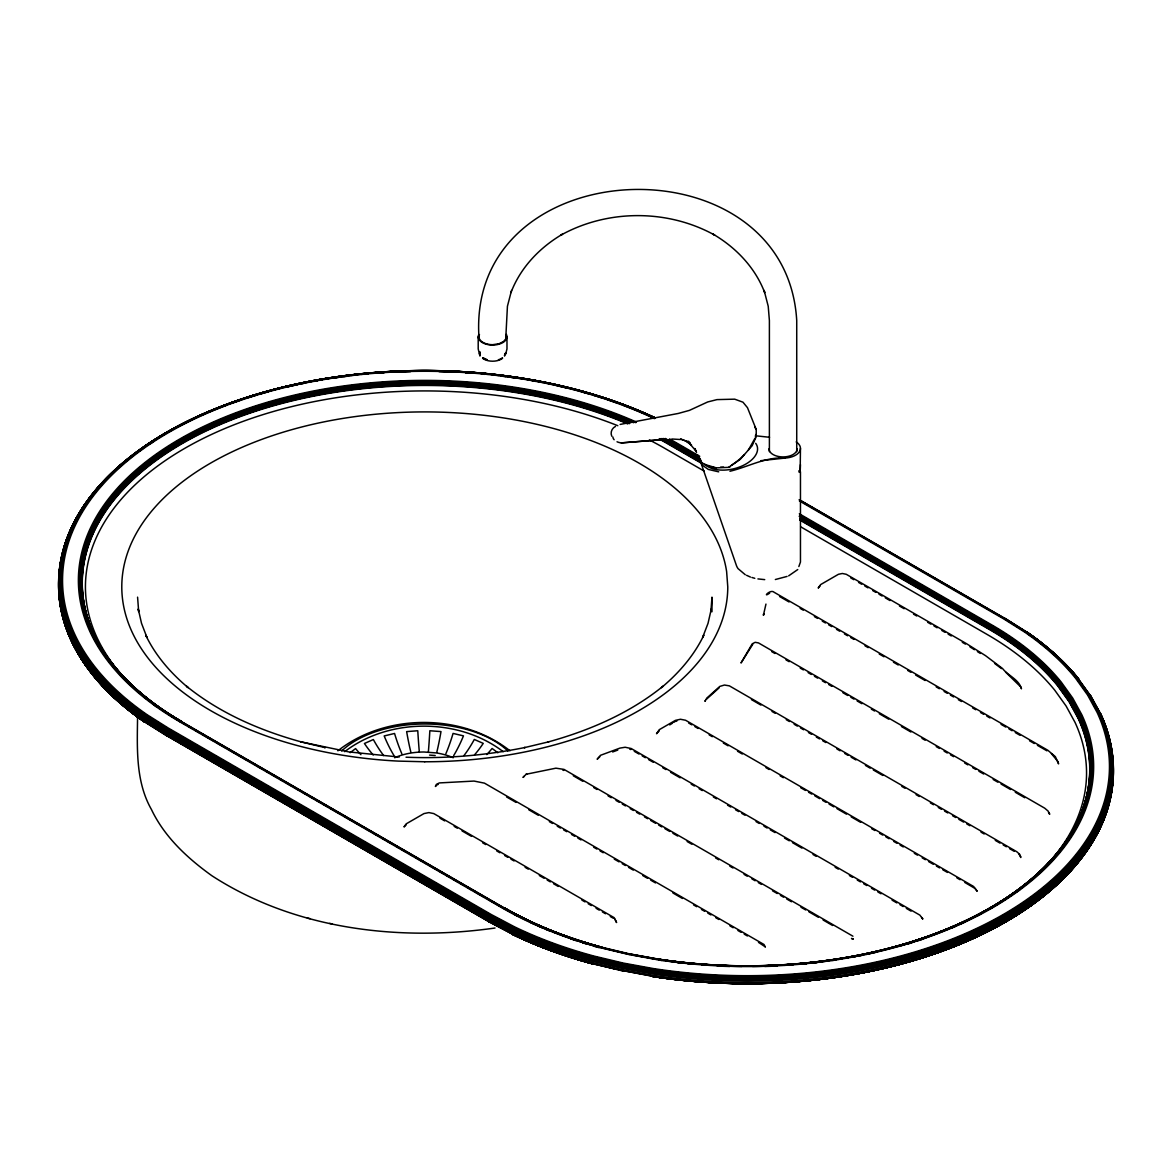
<?xml version="1.0" encoding="UTF-8"?>
<svg xmlns="http://www.w3.org/2000/svg" width="1172" height="1172" viewBox="0 0 1172 1172"><rect width="100%" height="100%" fill="white"/><g stroke="black" fill="none" stroke-linecap="round" stroke-linejoin="round"><path stroke-width="1.5" d="M800.461 464.625L800.168 472.463L800.461 448.393M755.442 436.966L755.764 434.504M479.392 353.885L479.949 351.805L479.949 356.054L478.205 348.934L478.205 336.76M404.106 826.714L406.201 823.843L423.971 813.588L428.879 812.592L433.787 813.588L614.201 917.691L616.589 922.554L614.992 919.214M523.166 777.168L526.228 774.253M597.251 759.104L600.43 755.339L619.929 748.102L625.145 747.253L631.225 748.527L919.888 915.142L922.686 918.965M705.061 701.178L705.236 700.504M765.961 604.078L763.573 614.524M818.261 587.875L820.678 584.564L838.434 574.295L842.346 573.489L846.257 574.295L966.343 643.575L985.593 655.705L1002.529 668.509C1007.979 675.629 1019.142 679.496 1021.427 688.828L1021.31 688.169M505.777 353.68L506.978 348.934L506.978 336.76M511.534 290.436L507.432 306.258L505.733 338.986L503.535 341.521L499.038 343.748L492.592 344.7A13.668 7.896 0 0 1 479.465 334.591M754.944 438.343L748.381 450.077M798.85 566.545L800.461 562.047L800.461 471.73M705.134 701.164L706.819 698.072L719.784 686.426L724.442 685.034L729.365 685.854L1016.769 851.722L1019.64 854.285L1020.768 857.523L1020.548 856.175M510.948 292.619C520.412 267.626 539.721 247.497 562.575 234.136L560.905 235.133C607.77 209.114 667.879 209.114 714.744 235.133L713.074 234.136C735.928 247.497 755.237 267.626 764.701 292.619L764.129 290.436L768.217 306.258L769.389 320.513L769.389 451.645M523.181 777.388L524.28 776.216M597.354 759.075L599.815 756.76M404.193 826.831L406.098 824.927M818.393 587.875L819.946 586.059M706.452 699.245L719.081 687.891M797.766 569.548L788.653 575.848M615.49 426.418C611.901 428.146 610.07 432.527 611.784 436.218M337.888 750.798C385.749 713.001 462.134 713.001 509.996 750.798M344.671 751.677C389.06 717.645 458.809 717.645 503.198 751.677M350.12 752.702L355.585 748.586A71.507 43.994 56.5 0 0 360.932 754.665M436.643 785.064L435.398 786.485L436.438 784.332L439.383 782.925L474.015 781.065L484.461 783.145L763.998 944.5L765.272 946.947M704.504 464.39L716.224 467.862L728.647 467.364L740.25 459.336L752.146 445.697L756.233 436.687L756.218 429.479L747.472 407.666L742.96 402.186L734.697 399.169L717.015 399.608L707.712 401.952L689.444 410.376L678.222 413.467L620.135 424.425M752.776 644.292L741.012 662.986L752.234 643.824L755.178 642.315L758.474 642.915L1044.677 808.153L1048.149 811.112L1049.555 814.174M669.739 724.911L672.523 723.153M659.367 730.669L656.525 733.731L659.235 729.702L675.38 720.384L680.463 719.256L685.576 720.253L973.61 886.486L977.199 891.277L975.148 888.508L964.82 882.472M673.9 722.274L674.794 721.791M728.647 467.364L730.303 466.603M796.198 441.932A16.774 9.684 0 0 1 799.304 451.909A16.774 9.684 0 0 1 785.313 458.032C765.565 456.699 748.498 466.837 729.951 471.247M612.663 751.97L617.761 750.08M787.086 576.419L775.351 579.525M437.346 784.713L438.138 784.434M675.79 721.381L676.859 721.044M769.667 593.12C761.815 598.628 770.312 588.549 774.194 592.314L1047.841 750.285L1055.401 756.702L1058.565 763.91L1058.155 762.005M526.536 774.179L555.909 768.173L564.01 769.403L852.938 936.208M525.935 774.326L526.755 774.135M760.921 460.669L785.313 458.032M495.024 928.019C398.817 941.687 294.655 929.425 211.854 875.718C187.461 858.197 164.534 837.028 151.452 809.515C135.278 781.167 137.227 747.355 137.578 715.96M671.805 438.987L680.39 439.529M621.219 442.899L663.264 439.573L621.219 442.899A14.064 7.999 -10.2 0 1 617.029 441.771M406.039 757.215C445.946 758.826 486.028 755.427 525.173 747.458L524.265 747.677L548.818 741.803L547.72 742.081C589.091 730.683 629.496 713.367 663.074 686.191L661.418 687.656C678.778 673.109 694 655.705 703.83 635.165L702.614 637.465L708.035 623.314L711.316 608.957L710.891 611.608L711.975 597.149L711.975 611.769M755.515 435.779L769.564 437.273M429.567 755.09L435.208 755.515M399.198 757.039L348.817 751.911L300.735 741.803L325.289 747.677L324.395 747.458M757.932 578.909L764.73 579.627M629.554 953.876L658.181 959.077A344.026 198.625 0 0 0 1079.529 715.814L1070.505 699.288L1059.019 683.291A343.967 198.581 0 0 0 990.516 626.786L799.231 516.354M629.247 953.935L658.371 959.267A343.645 198.405 0 0 0 1079.148 716.151L1070.139 699.64L1058.668 683.657A343.645 198.405 0 0 0 990.223 627.225L800.535 517.702M629.086 954.067L657.829 959.297A345.418 199.416 0 0 0 1080.862 715.052L1071.809 698.468L1060.264 682.397A345.286 199.357 0 0 0 991.512 625.687L800.198 515.24M633.334 955.121L636.674 955.737M640.029 956.352L643.399 956.967M646.754 957.568L656.818 959.399M664.949 977.844A364.199 210.271 0 0 1 652.965 976.115L622.01 970.431L652.833 976.335A364.712 210.564 0 0 0 713.675 982.619M718.7 471.833L708.313 469.43L701.676 464.669M629.686 953.935L601.646 947.225A344.378 198.83 0 0 1 503.682 907.626M629.906 954.272L601.251 947.401A345.286 199.357 0 0 1 503.022 907.714M602.349 947.914L629.979 954.521M622.654 970.592L592.49 963.384A366.118 211.37 0 0 1 511.886 933.732M307.313 918.013L310.082 918.672M329.713 923.36L331.954 923.917M751.897 577.474L754.783 578.309M301.834 742.081C260.462 730.683 220.058 713.367 186.495 686.191L188.135 687.656C170.775 673.109 155.554 655.705 145.724 635.165L146.954 637.465L141.519 623.314L138.237 608.957L138.677 611.608L137.578 597.149M629.774 749.201L630.829 749.538M562.824 770.121L563.747 770.443M687.261 441.463L680.551 439.031L690.22 442.694M746.564 575.306L750.446 577.063M488.68 921.089L513.116 934.084A364.199 210.271 0 0 0 516.163 935.549M488.724 921.47L512.794 934.245A364.712 210.564 0 0 0 593.091 963.78M488.856 921.778L512.633 934.289A365.195 210.843 0 0 0 592.885 963.867A364.961 210.711 0 0 1 512.633 934.289M799.172 499.638L1006.118 619.109M800.344 500.503L1006.279 619.402M800.08 500.62L1006.396 619.724M799.363 500.927L1003.642 618.86L1024.709 632.133A362.236 209.129 0 0 1 1075.515 678.178L1087.601 695.04L1097.109 712.43A362.236 209.129 0 0 1 653.463 968.57L623.328 963.076L594.131 956.103A362.236 209.129 0 0 1 514.391 926.759L491.405 914.6L168.358 728.09L147.291 714.832A362.236 209.129 0 0 1 167.156 433.391A362.236 209.129 0 0 1 654.372 418.638M669.681 438.943L699.728 456.289M799.333 513.79L992.245 625.174A346.267 199.914 0 0 1 1061.187 682.031L1072.761 698.146L1081.844 714.788A346.429 200.016 0 0 1 657.565 959.751L628.734 954.506L600.811 947.826A346.267 199.914 0 0 1 502.319 908.022L179.756 721.791M668.978 439.471L699.01 456.816M668.641 439.808L698.673 457.153M799.861 515.577L991.16 626.009A344.817 199.079 0 0 1 1059.825 682.646L1071.34 698.702L1080.394 715.272A344.92 199.137 0 0 1 657.946 959.165M668.318 440.189L699.933 458.442M799.524 515.944L990.823 626.39M699.64 458.853L668.025 440.599A344.011 198.61 0 0 0 664.963 438.87M700.944 460.215L667.747 441.038A343.63 198.39 0 0 0 663.162 438.445M700.71 460.669L667.513 441.507A343.293 198.2 0 0 0 662.942 438.914M800.3 518.156L989.988 627.679A343.293 198.2 0 0 1 1058.36 684.067L1069.816 700.036L1078.826 716.517A343.293 198.2 0 0 1 836.076 959.267M700.504 461.138L667.322 441.976A343.015 198.039 0 0 0 661.198 438.533M800.095 518.625L989.783 628.148A343.015 198.039 0 0 1 1058.096 684.477L1069.553 700.431L1078.548 716.912A343.015 198.039 0 0 1 920.445 939.094M700.358 461.607L667.161 442.445A342.781 197.907 0 0 0 661.037 439.002M799.934 519.108L989.608 628.617A342.781 197.907 0 0 1 1057.891 684.917L1069.333 700.856L1078.328 717.323A342.781 197.907 0 0 1 989.608 908.49M701.823 462.984L667.044 442.913A342.62 197.804 0 0 0 659.382 438.621M799.817 519.562L989.49 629.071A342.62 197.804 0 0 1 1057.745 685.356L1069.172 701.296L1078.167 717.747A342.62 197.804 0 0 1 989.49 908.827M701.75 463.438L666.971 443.368A342.517 197.746 0 0 0 659.309 439.075M799.744 520.031L989.417 629.525A342.517 197.746 0 0 1 1057.642 685.781L1069.084 701.72L1078.064 718.172A342.517 197.746 0 0 1 1070.007 835.519M704.269 471.144L664.773 448.349A339.353 195.914 0 0 0 649.332 439.954M800.666 526.799L987.117 634.448A339.455 195.988 0 0 1 1054.756 690.205L1066.081 705.998L1074.988 722.304A339.323 195.914 0 0 1 1043.519 868.481M850.682 577.869L853.831 579.686M858.549 582.411L861.684 584.227M864.833 586.044L867.983 587.846M872.701 590.571L875.836 592.387M878.985 594.204L882.12 596.021M885.27 597.837L889.988 600.562M899.422 605.997L904.139 608.722M913.559 614.172L916.709 615.989M927.711 622.332L930.861 624.149M933.996 625.965L937.146 627.782M941.863 630.507L944.998 632.323M948.148 634.14L951.298 635.957M962.3 642.3L965.435 644.117M779.57 596.489L789.064 601.968M800.139 608.356L803.303 610.187M814.379 616.575L817.529 618.406M822.275 621.145L825.44 622.977M828.604 624.793L831.768 626.624M836.515 629.364L839.679 631.195M844.426 633.935L847.59 635.751M850.755 637.583L853.919 639.414M864.995 645.801L868.159 647.633M879.234 654.02L883.981 656.76M893.474 662.239L898.221 664.978M907.714 670.457L910.878 672.288M915.61 675.028L925.104 680.507M936.179 686.895L939.343 688.726M944.09 691.465L947.254 693.297M950.419 695.113L953.583 696.944M958.33 699.684L961.494 701.515M972.57 707.903L975.734 709.734M980.481 712.473L983.645 714.305M986.809 716.121L989.974 717.953M1001.049 724.34L1005.796 727.08M1008.946 728.911L1012.11 730.742M1015.274 732.559L1020.021 735.298M1029.514 740.777L1034.261 743.517M1037.425 745.348L1046.918 750.827M771.747 651.647L774.912 653.478M785.987 659.865L789.152 661.697M800.212 668.084L803.377 669.915M808.123 672.655L811.288 674.471M814.452 676.303L817.617 678.134M822.348 680.873L825.513 682.69M828.677 684.521L831.842 686.353M842.917 692.74L847.664 695.479M850.828 697.296L853.978 699.127M857.142 700.959L861.889 703.698M871.382 709.177L874.546 710.994M879.293 713.733L888.772 719.212M901.429 726.523L910.922 732.002M921.983 738.389L925.148 740.221M936.223 746.608L939.387 748.439M944.134 751.179L947.284 752.995M950.448 754.827L953.612 756.658M964.688 763.045L967.852 764.862M972.599 767.601L975.763 769.433M978.913 771.264L983.66 774.003M993.153 779.483L997.899 782.222M1001.064 784.039L1010.542 789.518M1015.289 792.257L1024.782 797.736M751.413 699.581L760.906 705.075M771.996 711.463L775.161 713.294M786.251 719.696L789.415 721.527M794.162 724.267L797.326 726.098M800.491 727.929L803.67 729.76M808.416 732.5L811.581 734.331M816.327 737.071L819.492 738.902M822.671 740.719L825.835 742.55M836.911 748.952L840.09 750.783M844.836 753.523L848.001 755.354M851.165 757.185L855.912 759.925M865.419 765.404L870.166 768.158M873.33 769.975L882.838 775.468M901.839 786.441L905.004 788.258M916.094 794.66L919.258 796.491M930.348 802.893L933.513 804.724M938.259 807.464L941.424 809.295M944.588 811.112L947.767 812.943M952.514 815.697L955.678 817.514M958.843 819.345L963.589 822.085M966.768 823.916L969.933 825.747M981.008 832.149L984.187 833.981M995.262 840.368L1000.009 843.122M1003.188 844.939L1006.352 846.77M1009.517 848.601L1014.263 851.341M688.638 723.021L691.802 724.838M694.952 726.669L698.102 728.486M709.148 734.873L712.312 736.69M723.358 743.063L728.09 745.802M737.554 751.267L742.301 754.006M765.975 767.675L769.125 769.491M780.171 775.864L783.321 777.695M800.681 787.716L805.428 790.441M808.577 792.272L811.742 794.089M814.892 795.92L819.624 798.645M822.788 800.476L825.938 802.293M829.087 804.109L833.834 806.849M836.984 808.665L846.448 814.13M851.194 816.869L860.658 822.334M871.704 828.721L874.854 830.538M879.601 833.277L882.75 835.094M885.915 836.911L889.065 838.742M893.797 841.467L896.961 843.298M900.111 845.115L903.26 846.931M914.321 853.319L917.471 855.135M922.203 857.875L925.367 859.691M928.517 861.523L933.249 864.247M936.413 866.079L939.563 867.895M942.728 869.712L947.459 872.451M956.923 877.916L960.088 879.733M634.272 751.311L639.018 754.05M642.183 755.881L645.347 757.698M648.512 759.529L653.258 762.269M662.737 767.748L665.901 769.579M670.648 772.319L680.141 777.798M691.216 784.185L694.381 786.016M699.127 788.756L702.292 790.573M713.352 796.975L716.517 798.791M727.592 805.193L730.757 807.01M735.503 809.749L738.668 811.581M741.832 813.412L744.996 815.229M756.057 821.631L759.222 823.447M763.968 826.187L767.133 828.018M770.297 829.849L775.044 832.589M784.537 838.068L789.283 840.807M792.448 842.624L801.926 848.118M813.002 854.505L816.166 856.336M835.153 867.295L838.317 869.111M849.378 875.513L852.542 877.33M857.289 880.069L860.453 881.901M863.618 883.732L866.782 885.549M871.529 888.288L874.693 890.119M877.857 891.951L881.022 893.767M892.097 900.169L896.844 902.909M899.993 904.725L903.158 906.557M906.322 908.388L911.069 911.127M573.298 775.776L582.777 781.255M593.852 787.657L597.002 789.474M608.078 795.861L611.242 797.692M615.989 800.432L619.138 802.249M622.303 804.08L625.467 805.911M630.214 808.651L633.378 810.467M636.543 812.299L639.692 814.13M644.439 816.855L647.603 818.686M650.768 820.517L655.514 823.257M658.679 825.073L661.828 826.905M664.993 828.721L669.739 831.461M672.904 833.292L677.65 836.032M687.129 841.511L691.876 844.25M715.594 857.933L718.758 859.765M729.819 866.152L732.983 867.983M744.044 874.371L747.209 876.202M751.955 878.941L755.12 880.758M758.284 882.589L761.448 884.406M772.509 890.808L777.256 893.533M780.42 895.364L783.585 897.195M786.734 899.012L791.481 901.751M800.974 907.231L805.721 909.97M808.87 911.801L818.364 917.28M823.11 920.005L832.589 925.484M506.553 796.931L516.061 802.41M528.733 809.735L538.241 815.229M549.331 821.631L552.495 823.462M557.257 826.201L560.421 828.033M563.586 829.864L566.765 831.695M571.511 834.435L574.69 836.266M577.855 838.097L581.019 839.928M593.691 847.239L596.87 849.07M600.035 850.901L603.199 852.733M614.289 859.135L619.05 861.874M622.215 863.705L625.394 865.537M628.558 867.368L633.305 870.107M642.813 875.601L647.574 878.341M650.738 880.172L655.5 882.926M672.918 892.976L682.426 898.47M693.516 904.872L696.695 906.703M701.442 909.443L704.621 911.274M707.785 913.105L710.95 914.936M715.711 917.676L718.875 919.507M729.966 925.909L733.13 927.741M737.891 930.495L741.056 932.326M744.22 934.143L747.399 935.974M758.489 942.376L765.213 946.815M439.969 818.173L444.701 820.898M454.165 826.363L457.314 828.179M462.046 830.919L471.51 836.369M482.542 842.741L485.691 844.572M496.738 850.945L499.887 852.762M504.619 855.487L507.769 857.318M510.933 859.135L514.083 860.951M525.115 867.324L528.264 869.141M539.31 875.513L544.042 878.253M547.192 880.069L550.342 881.886M553.506 883.717L558.224 886.442M581.883 900.096L585.033 901.913M588.183 903.744L591.347 905.56M596.079 908.285L599.229 910.117M602.379 911.933L605.528 913.75M610.26 916.489L613.425 918.306M504.678 908.212L181.177 721.439A344.451 198.859 0 0 1 165.486 449.916A344.451 198.859 0 0 1 633.671 422.711M504.839 908.49L180.84 721.439A344.905 199.123 0 0 1 165.149 449.55A344.905 199.123 0 0 1 633.949 422.316M182.583 723.036L185.718 724.838M188.853 726.655L191.988 728.471M195.138 730.273L199.841 732.998M202.976 734.815L213.963 741.144M217.098 742.96L226.518 748.395M229.653 750.212L240.641 756.555M243.776 758.357L246.911 760.174M257.943 766.532L261.107 768.363M265.854 771.117L269.033 772.934M272.197 774.765L276.944 777.519M280.108 779.336L283.287 781.167M286.451 782.999L291.198 785.738M294.362 787.569L299.124 790.309M302.288 792.14L305.453 793.971M308.617 795.803L313.378 798.542M316.543 800.373L319.707 802.205M322.871 804.036L327.633 806.776M330.797 808.607L340.305 814.086M345.051 816.84L362.47 826.89M365.649 828.721L368.814 830.552M373.56 833.292L376.725 835.123M381.486 837.863L384.65 839.694M387.815 841.525L390.979 843.357M395.74 846.096L398.905 847.927M402.069 849.759L405.234 851.59M409.995 854.329L413.159 856.161M416.324 857.977L421.085 860.731M424.249 862.563L427.414 864.379M430.578 866.211L435.339 868.95M438.504 870.781L443.25 873.536M446.415 875.352L449.594 877.183M452.758 879.015L457.505 881.754M460.669 883.585L463.848 885.417M467.013 887.248L471.759 889.988M474.938 891.819L484.432 897.298M489.193 900.052L505.029 909.194M165.501 734.507L490.043 921.866M165.545 734.888L489.691 922.027M165.604 735.064L489.515 922.071M1005.386 618.567L1027.111 632.235A365.356 210.945 0 0 1 1078.357 678.676M1005.078 618.508L1027.507 632.763A365.884 211.238 0 0 1 1078.826 679.277M1004.741 618.508L1027.624 633.1M1004.389 618.567L1025.485 631.869A363.247 209.715 0 0 1 1076.438 678.031L1088.568 694.937L1098.091 712.386A363.247 209.715 0 0 1 653.2 969.244L622.977 963.75L593.706 956.748A363.247 209.715 0 0 1 513.732 927.33L490.702 915.142L167.611 728.618L146.515 715.316A363.247 209.715 0 0 1 166.527 433.025A363.247 209.715 0 0 1 655.221 418.389M969.977 646.9L974.43 649.698M977.389 651.573L980.363 653.449M166.922 735.327L144.273 721.117A366.177 211.414 0 0 1 63.669 550.166M166.556 735.474L144.317 721.513A366.118 211.37 0 0 1 58.849 578.939M166.219 735.503L144.478 721.835A365.913 211.253 0 0 1 58.966 581.004M686.47 441.654L691.539 445.038L689.444 443.382L696.212 451.279L694.703 448.51L696.549 452.392M745.275 574.734L738.082 568.654A29.974 17.302 0 0 1 736.353 565.314L699.332 458.164M497.866 752.761L492.108 748.469A71.492 43.877 -56.7 0 1 486.776 754.563M994.589 663.411L1001.489 668.611M1051.372 753.611L1057.847 761.448M1005.532 672.069L1020.929 687.114M1018.951 854.256L1020.402 856.161M921.719 917.456L922.467 918.438M622.127 970.812L592.534 963.531A365.913 211.253 0 0 1 512.018 934.025A365.767 211.18 0 0 0 592.636 963.765L616.838 969.347M1091.191 696.666L1078.05 678.442A365.019 210.74 0 0 0 1026.848 632.045M1091.322 697.472L1077.302 678.134A364.199 210.271 0 0 0 1026.218 631.825M1059.4 682.939L1070.9 698.981L1079.939 715.521A344.465 198.874 0 0 1 658.063 959.092M1048.53 812.299L1049.306 813.529M754.651 426.974L756.218 429.479M1090.824 695.963L1100.786 714.246A366.045 211.326 0 0 1 652.482 973.082L622.024 967.53L592.519 960.483A366.045 211.326 0 0 1 511.93 930.832L488.768 918.584L165.604 732.002L144.376 718.626A366.045 211.326 0 0 1 107.78 477.121M1090.224 695.421L1100.142 713.221A365.356 210.945 0 0 1 652.658 971.573L622.259 966.036L592.812 959.004A365.356 210.945 0 0 1 512.369 929.411L489.237 917.178L166.087 730.61L144.889 717.249A365.356 210.945 0 0 1 90.713 496.239A365.356 210.945 0 0 1 410.61 370.879M1089.462 695.069L1099.014 712.576A364.199 210.271 0 0 1 652.965 970.094L622.654 964.585L593.296 957.568A364.199 210.271 0 0 1 513.116 928.063L490.043 915.859L166.922 729.321L145.782 715.989A364.199 210.271 0 0 1 165.149 433.362A364.199 210.271 0 0 1 654.298 417.569M1049.453 813.514L1049.629 814.159M505.733 334.577L506.26 336.804M922.569 918.306L922.672 918.848M505.645 352.919L505.806 353.885M798.967 470.69L798.967 472.067M796.726 451.645L796.726 320.513C786.002 137.49 467.379 149.093 478.923 336.804M981.828 913.105A342.62 197.804 0 0 1 967.457 920.474M965.918 921.221A342.62 197.804 0 0 1 943.738 930.978M942.112 931.637A342.62 197.804 0 0 1 910.38 942.889M907.084 943.899A342.62 197.804 0 0 1 898.748 946.361M876.612 952.104A342.62 197.804 0 0 1 866.152 954.462M862.651 955.195A342.62 197.804 0 0 1 859.12 955.913M855.589 956.601A342.62 197.804 0 0 1 852.029 957.275M835.9 960.014A342.62 197.804 0 0 1 832.501 960.527M817.074 962.608A342.62 197.804 0 0 1 813.632 963.003M806.717 963.75A342.62 197.804 0 0 1 803.26 964.087M792.814 964.996A342.62 197.804 0 0 1 789.327 965.259M777.08 966.006A342.62 197.804 0 0 1 764.803 966.49M729.643 966.49A342.62 197.804 0 0 1 717.367 966.006M705.119 965.259A342.62 197.804 0 0 1 701.632 964.996M691.187 964.087A342.62 197.804 0 0 1 687.73 963.75M680.815 963.003A342.62 197.804 0 0 1 677.372 962.608M661.946 960.527A342.62 197.804 0 0 1 658.547 960.014M595.684 946.361A342.62 197.804 0 0 1 552.334 931.637M550.708 930.978A342.62 197.804 0 0 1 544.233 928.297M541.025 926.92A342.62 197.804 0 0 1 528.513 921.221M526.99 920.474A342.62 197.804 0 0 1 504.956 908.827L180.488 721.498A345.388 199.416 0 0 1 165.457 448.803A345.388 199.416 0 0 1 635.839 422.667M988.099 909.355A342.781 197.907 0 0 1 920.342 939.358M918.614 939.944A342.781 197.907 0 0 1 893.782 947.459M892.082 947.914A342.781 197.907 0 0 1 864.467 954.521M862.709 954.887A342.781 197.907 0 0 1 852.088 956.967M848.513 957.612A342.781 197.907 0 0 1 844.939 958.242M841.35 958.843A342.781 197.907 0 0 1 837.746 959.428M834.244 959.971A342.781 197.907 0 0 1 830.831 960.483M825.703 961.201A342.781 197.907 0 0 1 820.561 961.875M817.104 962.3A342.781 197.907 0 0 1 811.932 962.901M806.746 963.443A342.781 197.907 0 0 1 799.802 964.117M792.843 964.688A342.781 197.907 0 0 1 784.097 965.303M777.095 965.699A342.781 197.907 0 0 1 752.497 966.431M741.949 966.431A342.781 197.907 0 0 1 717.352 965.699M710.349 965.303A342.781 197.907 0 0 1 701.603 964.688M694.644 964.117A342.781 197.907 0 0 1 687.7 963.443M682.514 962.901A342.781 197.907 0 0 1 677.328 962.3M673.885 961.875A342.781 197.907 0 0 1 668.743 961.201M663.601 960.483A342.781 197.907 0 0 1 658.503 959.707M600.665 947.459A342.781 197.907 0 0 1 506.348 909.355M918.731 939.68A343.015 198.039 0 0 1 892.185 947.65M890.486 948.104A343.015 198.039 0 0 1 837.804 959.179M834.303 959.722A343.015 198.039 0 0 1 796.359 964.16M792.873 964.453A343.015 198.039 0 0 1 780.625 965.274M777.124 965.45A343.015 198.039 0 0 1 717.323 965.45M713.821 965.274A343.015 198.039 0 0 1 701.574 964.453M698.087 964.16A343.015 198.039 0 0 1 658.444 959.458M602.262 947.65A343.015 198.039 0 0 1 504.678 908.212M834.376 959.531A343.293 198.2 0 0 1 778.897 965.171M777.139 965.274A343.293 198.2 0 0 1 717.308 965.274M715.55 965.171A343.293 198.2 0 0 1 660.07 959.531M602.144 947.459A343.293 198.2 0 0 1 504.487 907.978M504.253 907.802A343.586 198.376 0 0 0 601.998 947.313A344.026 198.625 0 0 1 503.975 907.685M990.706 626.449A344.378 198.83 0 0 1 1059.283 683.012M601.456 947.284A344.817 199.079 0 0 1 503.359 907.641M1069.084 836.998A342.517 197.746 0 0 1 1033.396 878.033M1027.8 882.78A342.517 197.746 0 0 1 1016.842 891.321M1013.985 893.401A342.517 197.746 0 0 1 989.417 909.194M980.188 914.321A342.517 197.746 0 0 1 977.038 915.991M964.322 922.32A342.517 197.746 0 0 1 959.663 924.474M956.528 925.895A342.517 197.746 0 0 1 951.752 927.99M923.624 938.875A342.517 197.746 0 0 1 918.482 940.618M911.977 942.728A342.517 197.746 0 0 1 907.04 944.266M599.097 947.665A342.517 197.746 0 0 1 594.058 946.244M587.406 944.266A342.517 197.746 0 0 1 582.469 942.728M575.965 940.618A342.517 197.746 0 0 1 570.808 938.875M550.767 931.344A342.517 197.746 0 0 1 545.903 929.352M542.68 927.99A342.517 197.746 0 0 1 537.919 925.895M534.784 924.474A342.517 197.746 0 0 1 530.125 922.32M517.394 915.991A342.517 197.746 0 0 1 514.244 914.321M1025.866 631.811A363.745 210.008 0 0 1 1076.878 678.061L1089.022 694.981L1098.574 712.459A363.745 210.008 0 0 1 653.082 969.654L622.815 964.146L593.501 957.128A363.745 210.008 0 0 1 513.409 927.682L490.365 915.479L167.259 728.94L146.134 715.638A363.745 210.008 0 0 1 165.486 433.362A363.745 210.008 0 0 1 654.005 417.584M1099.424 712.737A364.639 210.52 0 0 1 652.848 970.577L622.508 965.054L593.12 958.022A364.639 210.52 0 0 1 512.838 928.488L489.75 916.27L166.614 729.717L145.46 716.385A364.639 210.52 0 0 1 164.842 433.435A364.639 210.52 0 0 1 654.562 417.613M1026.54 631.913A364.639 210.52 0 0 1 1077.698 678.251L1089.872 695.23L1100.918 715.067A366.177 211.414 0 0 1 652.452 973.991L621.98 968.438L592.461 961.392A366.177 211.414 0 0 1 511.842 931.725L488.68 919.478L165.501 732.896L144.273 719.52A366.177 211.414 0 0 1 84.472 505.572M1099.805 712.957A365.019 210.74 0 0 1 652.745 971.061L622.376 965.538L592.959 958.506A365.019 210.74 0 0 1 512.589 928.942L489.471 916.709L166.336 730.156L145.152 716.81A365.019 210.74 0 0 1 164.563 433.552A365.019 210.74 0 0 1 654.811 417.715M1100.405 713.528A365.649 211.107 0 0 1 652.584 972.086L622.156 966.548L592.695 959.502A365.649 211.107 0 0 1 512.193 929.894L489.046 917.647L165.882 731.064L144.669 717.703A365.649 211.107 0 0 1 268.549 391.14M1027.331 632.47A365.649 211.107 0 0 1 1078.606 678.954M1100.625 713.88A365.884 211.238 0 0 1 652.526 972.584L622.083 967.047L592.593 960A365.884 211.238 0 0 1 512.047 930.363L488.885 918.116L165.721 731.533L144.493 718.172A365.884 211.238 0 0 1 143.043 447.616M1029.089 634.111A366.045 211.326 0 0 1 1064.22 663.279M1067.839 666.985A366.045 211.326 0 0 1 1078.973 679.628M1029.192 634.902A366.177 211.414 0 0 1 1032.078 636.938M1039.11 642.124A366.177 211.414 0 0 1 1045.863 647.442M1052.705 653.214A366.177 211.414 0 0 1 1058.023 657.99M1064.337 664.07A366.177 211.414 0 0 1 1070.3 670.281M1108.331 736.338A366.177 211.414 0 0 1 652.452 975.602L621.98 970.05L592.461 963.003A366.177 211.414 0 0 1 511.842 933.337M1100.918 716.678A366.177 211.414 0 0 1 1107.833 734.683M1113.151 765.111A366.118 211.37 0 0 1 652.467 975.983M1100.86 717.103A366.118 211.37 0 0 1 1105.577 728.515M1108.258 736.749A366.118 211.37 0 0 1 1112.917 761.756M1113.034 767.177A365.913 211.253 0 0 1 652.511 976.261M1103.497 724.018A365.913 211.253 0 0 1 1105.386 728.925M1108.067 737.159A365.913 211.253 0 0 1 1112.726 762.152M1112.814 779.072A365.767 211.18 0 0 1 652.555 976.349M1111.598 753.962A365.767 211.18 0 0 1 1112.58 762.327M1112.638 779.234A365.605 211.077 0 0 1 1111.891 787.599M1111.437 790.924A365.605 211.077 0 0 1 1107.262 809.178M1106.749 810.834A365.605 211.077 0 0 1 652.599 976.423A365.195 210.843 0 0 0 1106.353 811.039M512.223 934.231A365.605 211.077 0 0 0 592.71 963.838A365.4 210.96 0 0 1 512.34 934.274M1111.891 757.478A365.605 211.077 0 0 1 1112.404 762.489M1112.448 779.365A365.4 210.96 0 0 1 1111.891 786.046M1111.232 791.056A365.4 210.96 0 0 1 1107.071 809.31M1106.558 810.951A365.4 210.96 0 0 1 652.643 976.452M1111.891 759.295A365.4 210.96 0 0 1 1112.213 762.635M1112.228 779.483A365.195 210.843 0 0 1 1111.994 782.823M1110.162 796.154A365.195 210.843 0 0 1 1106.866 809.398M1105.592 812.753A364.961 210.711 0 0 1 1099.746 827.417M1097.402 832.237A364.961 210.711 0 0 1 1026.804 908.315M1025.324 909.326A364.961 210.711 0 0 1 652.76 976.408M1105.342 812.797A364.712 210.564 0 0 1 1102.325 820.971M1097.168 832.267A364.712 210.564 0 0 1 1095.483 835.475M1093.725 838.654A364.712 210.564 0 0 1 1090.912 843.401M1089.945 844.968A364.712 210.564 0 0 1 1084.173 853.524M1082.108 856.351A364.712 210.564 0 0 1 1026.613 908.3M1025.148 909.296A364.712 210.564 0 0 1 871.968 970.812M870.195 971.178A364.712 210.564 0 0 1 780.772 982.619M779.014 982.707A364.712 210.564 0 0 1 715.433 982.707M1086.664 849.217A364.199 210.271 0 0 1 1083.704 853.465M1077.302 861.874A364.199 210.271 0 0 1 1071.486 868.73M1065.245 875.484A364.199 210.271 0 0 1 1055.049 885.387M1052.397 887.761A364.199 210.271 0 0 1 1037.542 899.964M1034.773 902.044A364.199 210.271 0 0 1 1027.668 907.157M1024.753 909.164A364.199 210.271 0 0 1 1018.79 913.12M1015.743 915.054A364.199 210.271 0 0 1 957.744 944.588M956.118 945.247A364.199 210.271 0 0 1 901.136 963.574M899.451 964.029A364.199 210.271 0 0 1 871.792 970.592M870.034 970.958A364.199 210.271 0 0 1 829.498 977.844M826.055 978.283A364.199 210.271 0 0 1 810.467 980.085M806.981 980.422A364.199 210.271 0 0 1 794.763 981.477M791.261 981.726A364.199 210.271 0 0 1 780.728 982.385M768.407 982.912A364.199 210.271 0 0 1 726.039 982.912M713.719 982.385A364.199 210.271 0 0 1 703.185 981.726M699.684 981.477A364.199 210.271 0 0 1 687.451 980.422M683.979 980.085A364.199 210.271 0 0 1 677.035 979.338M673.578 978.928A364.199 210.271 0 0 1 668.392 978.283M593.296 963.574A364.199 210.271 0 0 1 538.329 945.247M536.703 944.588A364.199 210.271 0 0 1 519.255 936.985M181.499 721.498A344.011 198.61 0 0 1 165.149 450.751A344.011 198.61 0 0 1 631.811 422.447M181.777 721.615A343.63 198.39 0 0 1 164.783 451.616A343.63 198.39 0 0 1 629.979 422.198M665.257 438.46A344.451 198.859 0 0 1 668.304 440.203M179.77 721.776A346.399 200.002 0 0 1 164.695 448.29A346.399 200.002 0 0 1 636.455 422.081M415.928 370.777A365.356 210.945 0 0 1 433.625 370.777M438.943 370.879A365.356 210.945 0 0 1 655.016 417.877M270.249 390.686A365.649 211.107 0 0 1 297.952 384.006M299.724 383.64A365.649 211.107 0 0 1 330.138 378.102M331.852 377.838A365.649 211.107 0 0 1 368.272 373.443M371.788 373.135A365.649 211.107 0 0 1 384.094 372.213M387.624 371.993A365.649 211.107 0 0 1 410.596 371.07M438.958 371.07A365.649 211.107 0 0 1 461.944 371.993M465.46 372.213A365.649 211.107 0 0 1 477.78 373.135M481.282 373.443A365.649 211.107 0 0 1 517.702 377.838M519.416 378.102A365.649 211.107 0 0 1 549.844 383.64M551.602 384.006A365.649 211.107 0 0 1 579.305 390.686M581.004 391.14A365.649 211.107 0 0 1 653.654 417.378M144.493 446.605A365.884 211.238 0 0 1 213.289 410.01M214.916 409.35A365.884 211.238 0 0 1 241.842 399.447M243.468 398.905A365.884 211.238 0 0 1 268.447 391.404M270.146 390.935A365.884 211.238 0 0 1 282.159 387.859M285.631 387.024A365.884 211.238 0 0 1 297.878 384.27M299.636 383.889A365.884 211.238 0 0 1 322.857 379.508M326.461 378.922A365.884 211.238 0 0 1 330.079 378.351M333.507 377.823A365.884 211.238 0 0 1 338.679 377.076M342.121 376.608A365.884 211.238 0 0 1 347.322 375.934M350.794 375.509A365.884 211.238 0 0 1 356.01 374.908M361.24 374.366A365.884 211.238 0 0 1 368.242 373.692M375.26 373.092A365.884 211.238 0 0 1 384.064 372.462M392.884 371.949A365.884 211.238 0 0 1 410.596 371.304M438.958 371.304A365.884 211.238 0 0 1 456.67 371.949M465.489 372.462A365.884 211.238 0 0 1 474.294 373.092M481.311 373.692A365.884 211.238 0 0 1 488.314 374.366M493.544 374.908A365.884 211.238 0 0 1 498.759 375.509M502.231 375.934A365.884 211.238 0 0 1 507.432 376.608M510.889 377.076A365.884 211.238 0 0 1 516.046 377.823M519.474 378.351A365.884 211.238 0 0 1 523.093 378.922M526.711 379.508A365.884 211.238 0 0 1 542.841 382.453M546.386 383.156A365.884 211.238 0 0 1 549.917 383.889M551.675 384.27A365.884 211.238 0 0 1 579.408 390.935M581.107 391.404A365.884 211.238 0 0 1 606.085 398.905M607.711 399.447A365.884 211.238 0 0 1 634.638 409.35M636.264 410.01A365.884 211.238 0 0 1 653.8 417.642M111.516 473.459A366.045 211.326 0 0 1 127.572 459.424M130.253 457.3A366.045 211.326 0 0 1 142.911 447.953M144.376 446.942A366.045 211.326 0 0 1 213.187 410.332M214.828 409.673A366.045 211.326 0 0 1 226.416 405.175M231.485 403.315A366.045 211.326 0 0 1 241.754 399.769M248.303 397.63A366.045 211.326 0 0 1 256.595 395.081M259.935 394.1A366.045 211.326 0 0 1 268.388 391.712M285.572 387.331A366.045 211.326 0 0 1 297.82 384.577M301.351 383.83A366.045 211.326 0 0 1 304.896 383.112M313.818 381.398A366.045 211.326 0 0 1 317.407 380.753M335.192 377.882A366.045 211.326 0 0 1 338.635 377.384M343.821 376.681A366.045 211.326 0 0 1 347.293 376.241M364.712 374.322A366.045 211.326 0 0 1 368.213 373.985M378.761 373.135A366.045 211.326 0 0 1 384.05 372.769M398.172 372.007A366.045 211.326 0 0 1 410.581 371.612M438.973 371.612A366.045 211.326 0 0 1 451.381 372.007M465.504 372.769A366.045 211.326 0 0 1 470.792 373.135M481.34 373.985A366.045 211.326 0 0 1 484.842 374.322M502.275 376.241A366.045 211.326 0 0 1 505.733 376.681M510.919 377.384A366.045 211.326 0 0 1 514.376 377.882M532.161 380.753A366.045 211.326 0 0 1 535.75 381.398M557.008 385.72A366.045 211.326 0 0 1 567.453 388.166M581.18 391.712A366.045 211.326 0 0 1 589.619 394.1M592.959 395.081A366.045 211.326 0 0 1 601.251 397.63M607.799 399.769A366.045 211.326 0 0 1 618.069 403.315M623.138 405.175A366.045 211.326 0 0 1 634.726 409.673M636.367 410.332A366.045 211.326 0 0 1 653.903 417.979M86.479 502.715A366.177 211.414 0 0 1 95.02 491.713M102.858 482.864A366.177 211.414 0 0 1 107.663 477.912M111.413 474.25A366.177 211.414 0 0 1 119.295 467.057M124.818 462.354A366.177 211.414 0 0 1 131.513 457.021M139.922 450.781A366.177 211.414 0 0 1 142.808 448.744M150.221 443.734A366.177 211.414 0 0 1 153.268 441.771M156.257 706.628A339.353 195.914 0 0 1 153.488 704.533M146.808 699.215A339.353 195.914 0 0 1 143.995 696.871M139.907 693.311A339.353 195.914 0 0 1 133.388 687.261M128.466 682.324A339.353 195.914 0 0 1 196.618 441.815A339.353 195.914 0 0 1 617.805 425.7M179.58 721.278A342.517 197.746 0 0 1 169.383 714.964M166.556 713.118A342.517 197.746 0 0 1 162.395 710.305M160.93 709.294A342.517 197.746 0 0 1 149.577 700.929M146.866 698.79A342.517 197.746 0 0 1 144.2 696.622M139.981 693.062A342.517 197.746 0 0 1 134.575 688.242M128.144 682.075A342.517 197.746 0 0 1 196.325 435.852A342.517 197.746 0 0 1 627.709 423.898M182.51 722.655A342.62 197.804 0 0 1 144.127 696.241M141.299 693.883A342.62 197.804 0 0 1 187.139 440.291A342.62 197.804 0 0 1 627.767 423.429M182.393 722.318A342.781 197.907 0 0 1 165.428 452.993A342.781 197.907 0 0 1 629.467 423.649M182.231 722.04A343.015 198.039 0 0 1 165.252 452.524A343.015 198.039 0 0 1 629.613 423.165M182.026 721.806A343.293 198.2 0 0 1 165.047 452.055A343.293 198.2 0 0 1 629.774 422.682M66.364 541.933A366.177 211.414 0 0 1 71.082 530.52M75.99 520.866A366.177 211.414 0 0 1 77.806 517.672M59.083 575.584A366.118 211.37 0 0 1 63.742 550.591M66.423 542.358A366.118 211.37 0 0 1 68.313 537.45M144.39 721.688A366.03 211.326 0 0 1 58.849 580.814M59.171 575.789A366.03 211.326 0 0 1 63.815 550.796M66.511 542.563A366.03 211.326 0 0 1 68.401 537.655M59.274 575.979A365.913 211.253 0 0 1 60.255 567.629M63.01 554.312A365.913 211.253 0 0 1 63.933 551.001M144.581 721.952A365.767 211.18 0 0 1 59.186 592.915M59.42 576.17A365.767 211.18 0 0 1 60.402 567.805M144.713 722.055A365.605 211.077 0 0 1 65.251 624.676M64.738 623.021A365.605 211.077 0 0 1 60.563 604.767M60.109 601.426A365.605 211.077 0 0 1 59.362 593.061M59.596 576.331A365.605 211.077 0 0 1 60.109 571.306M144.859 722.113A365.4 210.96 0 0 1 65.442 624.793M64.929 623.138A365.4 210.96 0 0 1 60.768 604.899M60.109 599.888A365.4 210.96 0 0 1 59.552 593.208M59.787 576.478A365.4 210.96 0 0 1 60.109 573.123M145.02 722.157A365.195 210.843 0 0 1 65.647 624.881M65.134 623.24A365.195 210.843 0 0 1 61.838 609.997M60.006 596.665A365.195 210.843 0 0 1 59.684 591.64M145.196 722.157A364.961 210.711 0 0 1 74.598 646.08M72.254 641.26A364.961 210.711 0 0 1 65.368 623.314M145.387 722.142A364.712 210.564 0 0 1 89.892 670.194M87.827 667.366A364.712 210.564 0 0 1 82.055 658.811M80.121 655.661A364.712 210.564 0 0 1 74.832 646.109M69.675 634.814A364.712 210.564 0 0 1 65.603 623.358M145.782 721.996A364.199 210.271 0 0 1 138.618 716.912M134.458 713.807A364.199 210.271 0 0 1 122.298 703.962M116.951 699.23A364.199 210.271 0 0 1 109.362 691.978M100.514 682.573A364.199 210.271 0 0 1 94.698 675.702M88.296 667.308A364.199 210.271 0 0 1 85.336 663.044M1038.582 873.418A339.323 195.914 0 0 1 1033.411 878.268M1019.86 889.636A339.323 195.914 0 0 1 1017.12 891.746M341.653 751.003A97.232 56.139 0 0 1 507.901 751.003M394.642 757.742A48.125 27.791 0 0 1 423.942 751.999L436.394 752.937A48.125 27.791 0 0 1 453.242 757.742M428.381 751.75A71.492 3.794 -87.8 0 0 429.846 730.757L440.994 731.577A71.507 10.973 -83.7 0 1 436.76 752.365M410.918 752.395A71.492 11.134 83.6 0 1 406.64 731.606L417.774 730.757A71.507 3.97 87.7 0 0 419.298 751.765M445.843 753.757A71.492 18.752 -78.9 0 0 453.066 733.423L463.467 735.87A71.507 25.447 -74.4 0 1 453.667 755.603M383.683 755.574A71.507 32.567 68.8 0 1 373.355 739.547L364.433 743.488A71.492 38.295 63.3 0 0 373.194 754.988M394.041 755.662A71.492 25.594 74.3 0 1 384.182 735.943L394.554 733.467A71.507 18.913 78.8 0 0 401.85 753.786M464.024 755.501A71.492 32.42 -68.9 0 0 474.308 739.459L483.245 743.385A71.507 38.178 -63.5 0 1 474.513 754.885M487.171 359.687A11.544 6.666 0 0 1 483.362 357.812M502.466 357.768A12.335 7.12 0 0 1 498.408 359.775M486.79 359.775A12.335 7.12 0 0 1 482.718 357.768M504.927 353.49A12.335 7.12 0 0 1 504.443 355.482M506.407 334.43A14.386 8.307 0 0 1 492.592 345.066A14.386 8.307 0 0 1 478.791 334.43M502.568 358.324A12.453 7.193 0 0 1 482.63 358.324M505.059 354.003A12.453 7.193 0 0 1 504.561 356.024M797.165 448.788A14.108 8.145 0 0 1 783.057 456.933A14.108 8.145 0 0 1 768.949 448.788M716.224 467.862A31.38 17.785 -13.4 0 1 697.926 455.263M744.469 454.56A33.754 15.763 -41.7 0 1 731.357 465.328M723.52 467.086A29.871 16.935 -13.4 0 1 720.619 467.145M614.128 439.72A14.064 7.999 -10.2 0 1 612.897 437.01M688.784 441.375A4.688 1.773 54.7 0 1 688.198 441.214M755.706 443.338A28.143 15.954 -13.4 0 1 740.982 466.441A28.143 15.954 -13.4 0 1 705.09 464.346M763.69 613.864L763.47 615.227L763.69 613.864M1038.641 831.051L1038.641 831.051M853.201 938.962L851.561 938.508L853.201 938.962M424.777 761.771L398.377 761.111A302.991 174.936 0 0 1 121.917 581.752A302.991 174.936 0 0 1 415.972 411.987A302.991 174.936 0 0 1 726.625 571.599L727.768 586.835A302.991 174.936 0 0 1 424.777 761.771"/></g></svg>
